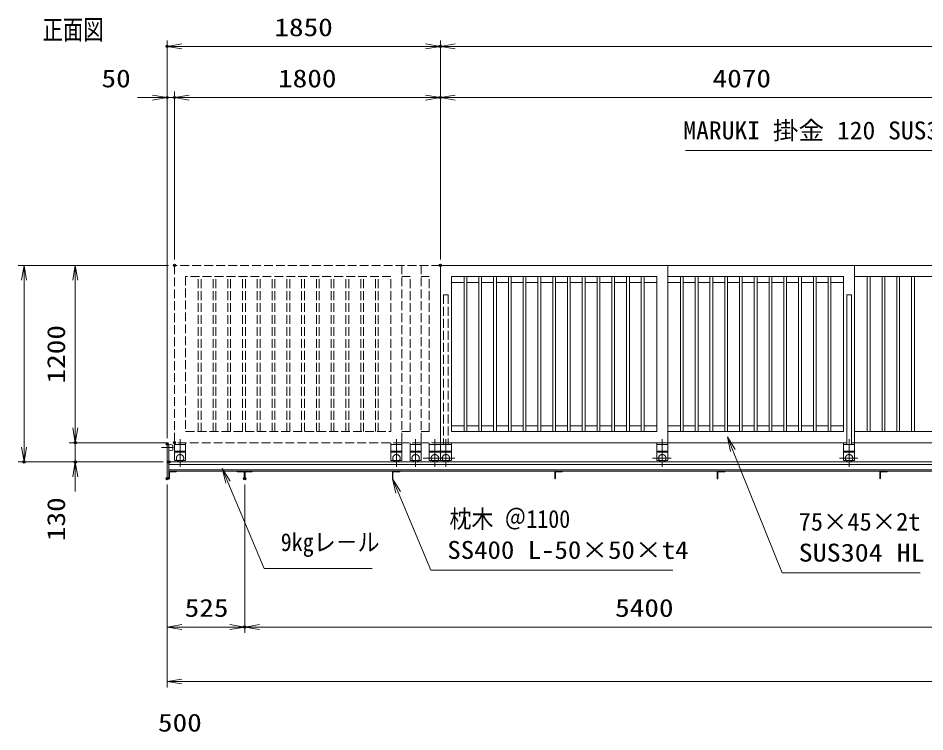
# Model space of a CAD drawing. Units: millimetres at full size. Extents: x -11880 to 11880, y -8400 to 8400.
# Drawn here: x -6056 to 84, y 454 to 5285 of the extents above; entities that cross this region are included whole.
import ezdxf
from ezdxf.enums import TextEntityAlignment as Align

# ---------------------------------------------------------------- set-up
doc = ezdxf.new("R2010")
doc.units = ezdxf.units.MM
doc.header["$LTSCALE"] = 30
doc.header["$PDMODE"] = 32
doc.header["$PDSIZE"] = 15
for name, pattern in [('USER1', [10.7, 5, -2.5, 0.7, -2.5]), ('USER2', [2.7, 2, -0.7]), ('USER4', [80, 60, -20]), ('USER5', [160, 100, -20, 20, -20]), ('USER6', [200, 100, -20, 20, -20, 20, -20])]:
    doc.linetypes.add(name, pattern=pattern)
for name, color, linetype, lineweight in [('0-1_外形線', 7, 'Continuous', 18), ('0-2_01', 4, 'Continuous', 18), ('0-3_軸線', 6, 'USER1', 18), ('0-4_隠れ線', 4, 'USER2', 18), ('0-8_寸法線', 3, 'Continuous', 18), ('0-9_0', 7, 'Continuous', 18)]:
    doc.layers.add(name, color=color, linetype=linetype, lineweight=lineweight)
doc.layers.add('0-7_文字', color=254, linetype='Continuous')
doc.layers.add('0-A_DEFPOINTS', color=7, linetype='Continuous')
doc.styles.add('ＭＳ ゴシック', font='')
doc.styles.get('ＭＳ ゴシック').set_extended_font_data('MS Gothic')

# ---------------------------------------------------------------- blocks, each defined once
blk = doc.blocks.new('_OPEN')
at = {"layer": '0-9_0'}
blk.add_line((0, 0), (-30, 0), dxfattribs=at)
blk.add_lwpolyline([(-30, 5), (0, 0), (-30, -5)], dxfattribs=at)
blk = doc.blocks.new('S158')
at = {"layer": '0-8_寸法線'}
for points in [[(9757665.3, -15321462.8), (9816050.1, -15321462.8), (9828919.8, -15346994.5), (9830270.2, -15349673.4)], [(9828473.3, -15347219.5), (9830270.2, -15349673.4), (9829366.3, -15346769.4)]]:
    blk.add_lwpolyline(points, dxfattribs=at)
at = {"layer": '0-8_寸法線', "color": 254, "style": 'ＭＳ ゴシック', "width": 1.05}
blk.add_text('MARUKI 掛金 120 SUS304', height=3637, dxfattribs=at).set_placement((9757233.3, -15320272.3), align=Align.BOTTOM_LEFT)
blk = doc.blocks.new('S159')
at = {"layer": '0-8_寸法線'}
for points in [[(9694042.1, -15406323.3), (9672118.1, -15406323.3), (9664737.4, -15388787.8), (9663573.6, -15386022.7)], [(9665198.2, -15388593.8), (9663573.6, -15386022.7), (9664276.5, -15388981.8)]]:
    blk.add_lwpolyline(points, dxfattribs=at)
at = {"layer": '0-8_寸法線', "color": 254, "style": 'ＭＳ ゴシック', "width": 0.9}
blk.add_text('9kgレ－ル', height=3637, dxfattribs=at).set_placement((9675466.1, -15403872.8), align=Align.BOTTOM_LEFT)
blk = doc.blocks.new('S160')
at = {"layer": '0-8_寸法線'}
for points in [[(9755089.2, -15406651), (9705949.2, -15406651), (9699323.8, -15390848.2), (9698163.8, -15388081.5)], [(9699784.9, -15390654.8), (9698163.8, -15388081.5), (9698862.7, -15391041.5)]]:
    blk.add_lwpolyline(points, dxfattribs=at)
at = {"layer": '0-8_寸法線', "color": 254, "style": 'ＭＳ ゴシック'}
for s, width, p in [('枕木 ＠1100', 0.9, (9709729.2, -15399160.5)), ('SS400 L-50×50×t4', 1.1, (9709297.2, -15405460.5))]:
    blk.add_text(s, height=3637, dxfattribs=dict(at, width=width)).set_placement(p, align=Align.BOTTOM_LEFT)
blk = doc.blocks.new('S161')
at = {"layer": '0-8_寸法線'}
for points in [[(9805375.8, -15407199.1), (9777317.4, -15407199.1), (9767311.1, -15382354.8), (9766190.3, -15379572)], [(9767774.9, -15382168), (9766190.3, -15379572), (9766847.3, -15382541.6)]]:
    blk.add_lwpolyline(points, dxfattribs=at)
at = {"layer": '0-8_寸法線', "color": 254, "style": 'ＭＳ ゴシック'}
blk.add_text('75×45×2t', height=3637, dxfattribs=at).set_placement((9780665.4, -15399708.6), align=Align.BOTTOM_LEFT)
at = {"layer": '0-8_寸法線', "color": 254, "style": 'ＭＳ ゴシック', "width": 1.15}
blk.add_text('SUS304 HL', height=3637, dxfattribs=at).set_placement((9780665.4, -15406008.6), align=Align.BOTTOM_LEFT)

msp = doc.modelspace()

# ---------------------------------------------------------------- linework, layer by layer
at = {"layer": '0-1_外形線'}
for p, q in [((-1656.71, 3611.32), (-3196.71, 3611.32)), ((-3196.71, 3611.32), (-3196.71, 2411.31)), ((-1656.71, 2411.31), (-1656.71, 3611.32)), ((-1405.55, 3611.32), (-1656.71, 3611.32)), ((-1061.37, 3611.32), (-1405.55, 3611.32)), ((873.29, 3611.32), (-1061.37, 3611.32)), ((-391.71, 2411.31), (-391.71, 3611.32)), ((-3121.71, 3536.32), (-3121.71, 2486.31)), ((-1731.71, 3536.32), (-3121.71, 3536.32)), ((-3036.21, 2486.31), (-3036.21, 3536.32)), ((-3017.21, 2486.31), (-3017.21, 3536.32)), ((-2936.21, 2486.31), (-2936.21, 3536.32)), ((-2917.21, 2486.31), (-2917.21, 3536.32)), ((-2836.21, 2486.31), (-2836.21, 3536.32)), ((-2817.21, 2486.31), (-2817.21, 3536.32)), ((-2736.21, 2486.31), (-2736.21, 3536.32)), ((-2717.21, 2486.31), (-2717.21, 3536.32)), ((-2636.21, 2486.31), (-2636.21, 3536.32)), ((-2617.21, 2486.31), (-2617.21, 3536.32)), ((-2536.21, 2486.31), (-2536.21, 3536.32)), ((-2517.21, 2486.31), (-2517.21, 3536.32)), ((-2436.21, 2486.31), (-2436.21, 3536.32)), ((-2417.21, 2486.31), (-2417.21, 3536.32)), ((-2336.21, 2486.31), (-2336.21, 3536.32)), ((-2317.21, 2486.31), (-2317.21, 3536.32)), ((-2236.21, 2486.31), (-2236.21, 3536.32)), ((-2217.21, 2486.31), (-2217.21, 3536.32)), ((-2136.21, 2486.31), (-2136.21, 3536.32)), ((-2117.21, 2486.31), (-2117.21, 3536.32)), ((-2036.21, 2486.31), (-2036.21, 3536.32)), ((-2017.21, 2486.31), (-2017.21, 3536.32)), ((-1936.21, 2486.31), (-1936.21, 3536.32)), ((-1917.21, 2486.31), (-1917.21, 3536.32)), ((-1836.21, 2486.31), (-1836.21, 3536.32)), ((-1817.21, 2486.31), (-1817.21, 3536.32)), ((-1731.71, 2486.31), (-1731.71, 3536.32)), ((-1398.73, 3536.32), (-1656.71, 3536.32)), ((-1571.21, 2486.31), (-1571.21, 3536.32)), ((-1552.21, 2486.31), (-1552.21, 3536.32)), ((-1471.21, 2486.31), (-1471.21, 3536.32)), ((-1452.21, 2486.31), (-1452.21, 3536.32)), ((-1052.94, 3536.32), (-1398.73, 3536.32)), ((-1371.21, 2486.31), (-1371.21, 3536.32)), ((-1352.21, 2486.31), (-1352.21, 3536.32)), ((-1271.21, 2486.31), (-1271.21, 3536.32)), ((-1252.21, 2486.31), (-1252.21, 3536.32)), ((-1171.21, 2486.31), (-1171.21, 3536.32)), ((-1152.21, 2486.31), (-1152.21, 3536.32)), ((-1071.21, 2486.31), (-1071.21, 3536.32)), ((-466.71, 3536.32), (-1052.94, 3536.32)), ((-1052.21, 2486.31), (-1052.21, 3536.32)), ((-971.21, 2486.31), (-971.21, 3536.32)), ((-952.21, 2486.31), (-952.21, 3536.32)), ((-871.21, 2486.31), (-871.21, 3536.32)), ((-852.21, 2486.31), (-852.21, 3536.32)), ((-771.21, 2486.31), (-771.21, 3536.32)), ((-752.21, 2486.31), (-752.21, 3536.32)), ((-671.21, 2486.31), (-671.21, 3536.32)), ((-652.21, 2486.31), (-652.21, 3536.32)), ((-571.21, 2486.31), (-571.21, 3536.32)), ((-552.21, 2486.31), (-552.21, 3536.32)), ((-466.71, 2486.31), (-466.71, 3536.32)), ((798.29, 3536.32), (-391.71, 3536.32)), ((-306.21, 2486.31), (-306.21, 3536.32)), ((-287.21, 2486.31), (-287.21, 3536.32)), ((-206.21, 2486.31), (-206.21, 3536.32)), ((-187.21, 2486.31), (-187.21, 3536.32)), ((-106.21, 2486.31), (-106.21, 3536.32)), ((-87.21, 2486.31), (-87.21, 3536.32)), ((-6.21, 2486.31), (-6.21, 3536.32)), ((12.79, 2486.31), (12.79, 3536.32)), ((-3121.71, 3496.32), (-3036.21, 3496.32)), ((-3017.21, 3496.32), (-2936.21, 3496.32)), ((-2917.21, 3496.32), (-2836.21, 3496.32)), ((-2817.21, 3496.32), (-2736.21, 3496.32)), ((-2717.21, 3496.32), (-2636.21, 3496.32)), ((-2617.21, 3496.32), (-2536.21, 3496.32)), ((-2517.21, 3496.32), (-2436.21, 3496.32)), ((-2417.21, 3496.32), (-2336.21, 3496.32)), ((-2317.21, 3496.32), (-2236.21, 3496.32)), ((-2217.21, 3496.32), (-2136.21, 3496.32)), ((-2117.21, 3496.32), (-2036.21, 3496.32)), ((-2017.21, 3496.32), (-1936.21, 3496.32)), ((-1917.21, 3496.32), (-1836.21, 3496.32)), ((-1817.21, 3496.32), (-1731.71, 3496.32)), ((-1656.71, 3496.32), (-1571.21, 3496.32)), ((-1552.21, 3496.32), (-1471.21, 3496.32)), ((-1452.21, 3496.32), (-1371.21, 3496.32)), ((-1352.21, 3496.32), (-1271.21, 3496.32)), ((-1252.21, 3496.32), (-1171.21, 3496.32)), ((-1152.21, 3496.32), (-1071.21, 3496.32)), ((-1052.21, 3496.32), (-971.21, 3496.32)), ((-952.21, 3496.32), (-871.21, 3496.32)), ((-852.21, 3496.32), (-771.21, 3496.32)), ((-752.21, 3496.32), (-671.21, 3496.32)), ((-652.21, 3496.32), (-571.21, 3496.32)), ((-552.21, 3496.32), (-466.71, 3496.32)), ((-445.21, 3411.32), (-445.21, 2399.31)), ((-445.21, 3411.32), (-413.21, 3411.32)), ((-413.21, 3411.32), (-413.21, 2399.31)), ((-3036.21, 2526.31), (-3117.21, 2526.31)), ((-2936.21, 2526.31), (-3017.21, 2526.31)), ((-2836.21, 2526.31), (-2917.21, 2526.31)), ((-2736.21, 2526.31), (-2817.21, 2526.31)), ((-2636.21, 2526.31), (-2717.21, 2526.31)), ((-2536.21, 2526.31), (-2617.21, 2526.31)), ((-2436.21, 2526.31), (-2517.21, 2526.31)), ((-2336.21, 2526.31), (-2417.21, 2526.31)), ((-2236.21, 2526.31), (-2317.21, 2526.31)), ((-2136.21, 2526.31), (-2217.21, 2526.31)), ((-2036.21, 2526.31), (-2117.21, 2526.31)), ((-1936.21, 2526.31), (-2017.21, 2526.31)), ((-1836.21, 2526.31), (-1917.21, 2526.31)), ((-1731.71, 2526.31), (-1817.21, 2526.31)), ((-1571.21, 2526.31), (-1656.71, 2526.31)), ((-1471.21, 2526.31), (-1552.21, 2526.31)), ((-1371.21, 2526.31), (-1452.21, 2526.31)), ((-1271.21, 2526.31), (-1352.21, 2526.31)), ((-1171.21, 2526.31), (-1252.21, 2526.31)), ((-1071.21, 2526.31), (-1152.21, 2526.31)), ((-971.21, 2526.31), (-1052.21, 2526.31)), ((-871.21, 2526.31), (-952.21, 2526.31)), ((-771.21, 2526.31), (-852.21, 2526.31)), ((-671.21, 2526.31), (-752.21, 2526.31)), ((-571.21, 2526.31), (-652.21, 2526.31)), ((-466.71, 2526.31), (-552.21, 2526.31)), ((-3121.71, 2486.31), (-1731.71, 2486.31)), ((-466.71, 2486.31), (-1656.71, 2486.31)), ((-391.71, 2486.31), (798.29, 2486.31)), ((-5046.71, 2167.81), (-5046.71, 2401.31)), ((-5034.71, 2401.31), (-5046.71, 2401.31)), ((-5034.71, 2167.81), (-5034.71, 2401.31)), ((-5034.71, 2400.81), (-5007.71, 2395.81)), ((-5007.71, 2395.81), (-5007.71, 2360.81)), ((-1731.71, 2411.31), (-3196.71, 2411.31)), ((-445.21, 2411.31), (-1656.71, 2411.31)), ((818.29, 2411.31), (-413.21, 2411.31)), ((-5007.71, 2360.81), (-5034.71, 2355.81)), ((878.29, 2281.31), (-5034.71, 2281.31)), ((878.29, 2263.81), (-5034.71, 2263.81)), ((878.29, 2228.11), (-5034.71, 2228.11)), ((878.29, 2217.81), (-5034.71, 2217.81)), ((-5034.71, 2217.81), (-4984.71, 2217.81)), ((-4987.71, 2213.81), (-5024.21, 2213.81)), ((-4984.71, 2217.81), (-4984.71, 2216.81)), ((-4571.71, 2216.81), (-4571.71, 2217.81)), ((-4532.21, 2213.81), (-4568.71, 2213.81)), ((-4511.21, 2213.81), (-4474.71, 2213.81)), ((-4471.71, 2216.81), (-4471.71, 2217.81)), ((-3521.71, 2217.81), (-3521.71, 2167.81)), ((-3511.21, 2213.81), (-3474.71, 2213.81)), ((-2411.21, 2213.81), (-2374.71, 2213.81)), ((-1311.21, 2213.81), (-1274.71, 2213.81)), ((-1271.71, 2216.81), (-1271.71, 2217.81)), ((-226.71, 2217.81), (-176.71, 2217.81)), ((-221.71, 2217.81), (-221.71, 2167.81)), ((-211.21, 2213.81), (-174.71, 2213.81)), ((-171.71, 2216.81), (-171.71, 2217.81)), ((-5034.71, 2167.81), (-5046.71, 2167.81)), ((-5030.71, 2207.31), (-5030.71, 2170.81)), ((-4525.71, 2170.81), (-4525.71, 2207.31)), ((-4517.71, 2170.81), (-4517.71, 2207.31)), ((-3521.71, 2167.81), (-3520.71, 2167.81)), ((-3517.71, 2170.81), (-3517.71, 2207.31)), ((-2417.71, 2170.81), (-2417.71, 2207.31)), ((-1317.71, 2170.81), (-1317.71, 2207.31)), ((-221.71, 2167.81), (-220.71, 2167.81)), ((-217.71, 2170.81), (-217.71, 2207.31))]:
    msp.add_line(p, q, dxfattribs=at)
for points in [[(-5033.71, 2167.81), (-5034.71, 2167.81), (-5034.71, 2217.81)], [(-4521.71, 2217.81), (-4521.71, 2167.81), (-4522.71, 2167.81)], [(-4521.71, 2217.81), (-4521.71, 2167.81), (-4520.71, 2167.81)], [(-2421.71, 2216.81), (-2421.71, 2217.81), (-2421.71, 2167.81), (-2420.71, 2167.81)], [(-1321.71, 2217.81), (-1321.71, 2167.81), (-1320.71, 2167.81)]]:
    msp.add_lwpolyline(points, dxfattribs=at)
for centre, radius, start, end in [((-5024.21, 2207.31), 6.5, 90, 180), ((-4987.71, 2216.81), 3, 270, 360), ((-4568.71, 2216.81), 3, 180, 270), ((-4532.21, 2207.31), 6.5, 0, 90), ((-4511.21, 2207.31), 6.5, 90, 180), ((-4474.71, 2216.81), 3, 270, 0), ((-3511.21, 2207.31), 6.5, 90, 180), ((-3474.71, 2216.81), 3, 270, 0), ((-2411.21, 2207.31), 6.5, 90, 180), ((-2374.71, 2216.81), 3, 270, 0), ((-1311.21, 2207.31), 6.5, 90, 180), ((-1274.71, 2216.81), 3, 270, 0), ((-211.21, 2207.31), 6.5, 90, 180), ((-174.71, 2216.81), 3, 270, 0), ((-5033.71, 2170.81), 3, 270, 360), ((-4522.71, 2170.81), 3, 180, 270), ((-4520.71, 2170.81), 3, 270, 0), ((-3520.71, 2170.81), 3, 270, 0), ((-2420.71, 2170.81), 3, 270, 0), ((-1320.71, 2170.81), 3, 270, 0), ((-220.71, 2170.81), 3, 270, 0)]:
    msp.add_arc(centre, radius, start, end, dxfattribs=at)
at = {"layer": '0-2_01', "linetype": 'USER6'}
for p, q in [((-4996.71, 2411.31), (-4996.71, 2291.31)), ((-4996.71, 2399.31), (-4921.71, 2399.31)), ((-4921.71, 2411.31), (-4921.71, 2291.31)), ((-3531.71, 2411.31), (-3531.71, 2291.31)), ((-3531.71, 2399.31), (-3456.71, 2399.31)), ((-3456.71, 2411.31), (-3456.71, 2291.31)), ((-3401.71, 2411.31), (-3401.71, 2291.31)), ((-3401.71, 2399.31), (-3326.71, 2399.31)), ((-3326.71, 2411.31), (-3326.71, 2291.31)), ((-3271.71, 2411.31), (-3271.71, 2291.31)), ((-3271.71, 2399.31), (-3196.71, 2399.31)), ((-4996.71, 2354.31), (-4921.71, 2354.31)), ((-4996.71, 2348.31), (-4921.71, 2348.31)), ((-3531.71, 2354.31), (-3456.71, 2354.31)), ((-3531.71, 2348.31), (-3456.71, 2348.31)), ((-3401.71, 2354.31), (-3326.71, 2354.31)), ((-3401.71, 2348.31), (-3326.71, 2348.31)), ((-3271.71, 2354.31), (-3196.71, 2354.31)), ((-3271.71, 2348.31), (-3196.71, 2348.31)), ((-4996.71, 2291.31), (-4921.71, 2291.31)), ((-3531.71, 2291.31), (-3456.71, 2291.31)), ((-3401.71, 2291.31), (-3326.71, 2291.31)), ((-3271.71, 2291.31), (-3196.71, 2291.31))]:
    msp.add_line(p, q, dxfattribs=at)
at = {"layer": '0-2_01', "linetype": 'USER5'}
for p, q in [((-4959.21, 2435.63), (-4959.21, 2248.52)), ((-3494.21, 2435.63), (-3494.21, 2248.52)), ((-3364.22, 2435.63), (-3364.22, 2248.52)), ((-3234.21, 2435.63), (-3234.21, 2248.52)), ((-3159.21, 2435.63), (-3159.21, 2248.52)), ((-1694.21, 2435.63), (-1694.21, 2248.52)), ((-429.21, 2435.63), (-429.21, 2248.52)), ((-3314.32, 2306.31), (-3176.99, 2306.31)), ((-3224.32, 2306.31), (-3098.99, 2306.31)), ((-1759.32, 2306.31), (-1633.99, 2306.31)), ((-494.32, 2306.31), (-368.99, 2306.31))]:
    msp.add_line(p, q, dxfattribs=at)
at = {"layer": '0-2_01', "color": 7}
for p, q in [((-3196.71, 2411.31), (-3196.71, 2291.31)), ((-3196.71, 2399.31), (-3121.71, 2399.31)), ((-3121.71, 2411.31), (-3121.71, 2291.31)), ((-1731.71, 2411.31), (-1731.71, 2291.31)), ((-1731.71, 2411.31), (-1656.71, 2411.31)), ((-1731.71, 2399.31), (-1656.71, 2399.31)), ((-1656.71, 2411.31), (-1656.71, 2291.31)), ((-466.71, 2411.31), (-466.71, 2291.31)), ((-466.71, 2399.31), (-391.71, 2399.31)), ((-391.71, 2411.31), (-391.71, 2291.31)), ((-3196.71, 2354.31), (-3121.71, 2354.31)), ((-1731.71, 2354.31), (-1656.71, 2354.31)), ((-466.71, 2354.31), (-391.71, 2354.31)), ((-3196.71, 2291.31), (-3121.71, 2291.31)), ((-1731.71, 2291.31), (-1656.71, 2291.31)), ((-466.71, 2291.31), (-391.71, 2291.31))]:
    msp.add_line(p, q, dxfattribs=at)
at = {"layer": '0-2_01', "linetype": 'USER4'}
for p, q in [((-3196.71, 2348.31), (-3121.71, 2348.31)), ((-1731.71, 2348.31), (-1656.71, 2348.31)), ((-466.71, 2348.31), (-391.71, 2348.31))]:
    msp.add_line(p, q, dxfattribs=at)
at = {"layer": '0-2_01', "linetype": 'USER6'}
for centre, start, end in [((-4959.21, 2306.31), 323.1301, 216.8699), ((-4959.21, 2306.31), 216.8699, 323.1301), ((-3494.21, 2306.31), 323.1301, 216.8699), ((-3494.21, 2306.31), 216.8699, 323.1301), ((-3364.22, 2306.31), 323.1301, 216.8699), ((-3364.22, 2306.31), 216.8699, 323.1301), ((-3234.21, 2306.31), 323.1301, 216.8699), ((-3234.21, 2306.31), 216.8699, 323.1301)]:
    msp.add_arc(centre, 25, start, end, dxfattribs=at)
at = {"layer": '0-2_01', "linetype": 'USER4'}
for centre in [(-3159.21, 2306.31), (-1694.21, 2306.31), (-429.21, 2306.31)]:
    msp.add_arc(centre, 25, 323.1301, 216.8699, dxfattribs=at)
at = {"layer": '0-2_01', "color": 7}
for centre in [(-3159.21, 2306.31), (-1694.21, 2306.31), (-429.21, 2306.31)]:
    msp.add_arc(centre, 25, 216.8699, 323.1301, dxfattribs=at)
at = {"layer": '0-3_軸線'}
msp.add_line((-5004.28, 2378.31), (-5084.71, 2378.31), dxfattribs=at)
at = {"layer": '0-4_隠れ線'}
for p, q in [((-4996.71, 3611.32), (-4996.71, 2411.31)), ((-3196.71, 3611.32), (-4996.71, 3611.32)), ((-3456.71, 3611.32), (-3456.71, 2411.31)), ((-3326.71, 3611.32), (-3326.71, 2411.31)), ((-4921.71, 3536.32), (-4921.71, 2486.31)), ((-3531.71, 3536.32), (-4921.71, 3536.32)), ((-4836.21, 2486.31), (-4836.21, 3536.32)), ((-4817.21, 2486.31), (-4817.21, 3536.32)), ((-4736.21, 2486.31), (-4736.21, 3536.32)), ((-4717.21, 2486.31), (-4717.21, 3536.32)), ((-4636.21, 2486.31), (-4636.21, 3536.32)), ((-4617.21, 2486.31), (-4617.21, 3536.32)), ((-4536.21, 2486.31), (-4536.21, 3536.32)), ((-4517.21, 2486.31), (-4517.21, 3536.32)), ((-4436.21, 2486.31), (-4436.21, 3536.32)), ((-4417.21, 2486.31), (-4417.21, 3536.32)), ((-4336.21, 2486.31), (-4336.21, 3536.32)), ((-4317.21, 2486.31), (-4317.21, 3536.32)), ((-4236.21, 2486.31), (-4236.21, 3536.32)), ((-4217.21, 2486.31), (-4217.21, 3536.32)), ((-4136.21, 2486.31), (-4136.21, 3536.32)), ((-4117.21, 2486.31), (-4117.21, 3536.32)), ((-4036.21, 2486.31), (-4036.21, 3536.32)), ((-4017.21, 2486.31), (-4017.21, 3536.32)), ((-3936.21, 2486.31), (-3936.21, 3536.32)), ((-3917.21, 2486.31), (-3917.21, 3536.32)), ((-3836.21, 2486.31), (-3836.21, 3536.32)), ((-3817.21, 2486.31), (-3817.21, 3536.32)), ((-3736.21, 2486.31), (-3736.21, 3536.32)), ((-3717.21, 2486.31), (-3717.21, 3536.32)), ((-3636.21, 2486.31), (-3636.21, 3536.32)), ((-3617.21, 2486.31), (-3617.21, 3536.32)), ((-3531.71, 2486.31), (-3531.71, 3536.32)), ((-3401.71, 3536.32), (-3456.71, 3536.32)), ((-3401.71, 2486.31), (-3401.71, 3536.32)), ((-3271.71, 3536.32), (-3326.71, 3536.32)), ((-3271.71, 2486.31), (-3271.71, 3536.32)), ((-3175.21, 3411.32), (-3143.21, 3411.32)), ((-3175.21, 3411.32), (-3175.21, 2399.31)), ((-3143.21, 3411.32), (-3143.21, 2399.31)), ((-4921.71, 2486.31), (-3531.71, 2486.31)), ((-3401.71, 2486.31), (-3456.71, 2486.31)), ((-3271.71, 2486.31), (-3326.71, 2486.31)), ((-3456.71, 2411.31), (-4996.71, 2411.31))]:
    msp.add_line(p, q, dxfattribs=at)
msp.add_lwpolyline([(-3196.71, 2411.31), (-3326.71, 2411.31), (-3456.71, 2411.31)], dxfattribs=at)
at = {"layer": '0-8_寸法線'}
for p, q in [((-5046.71, 2441.31), (-5046.71, 5133.94)), ((-3196.71, 3651.32), (-3196.71, 5133.94)), ((-3196.71, 3651.32), (-3196.71, 5133.94)), ((-3196.71, 5093.94), (-5046.71, 5093.94)), ((4953.29, 5093.94), (-3196.71, 5093.94)), ((-5146.71, 4747.64), (-5246.71, 4747.64)), ((-5046.71, 2441.31), (-5046.71, 4787.64)), ((-4996.71, 4747.64), (-5046.71, 4747.64)), ((-4996.71, 3651.32), (-4996.71, 4787.64)), ((-4996.71, 3651.32), (-4996.71, 4787.64)), ((-3196.71, 4747.64), (-4996.71, 4747.64)), ((-4896.71, 4747.64), (-4796.71, 4747.64)), ((-3196.71, 3651.32), (-3196.71, 4787.64)), ((-3196.71, 3651.32), (-3196.71, 4787.64)), ((873.29, 4747.64), (-3196.71, 4747.64)), ((-5036.71, 3611.32), (-6055.81, 3611.32)), ((-6015.81, 3611.32), (-6015.81, 2281.32)), ((-5036.71, 3611.32), (-5709.2, 3611.32)), ((-5669.2, 3611.32), (-5669.2, 2411.32)), ((-5669.2, 2511.32), (-5669.2, 2611.32)), ((-5036.71, 2411.32), (-5709.2, 2411.32)), ((-5036.71, 2411.32), (-5709.2, 2411.32)), ((-5669.2, 2411.32), (-5669.2, 2281.32)), ((-5074.71, 2281.32), (-6055.81, 2281.32)), ((-5074.71, 2281.32), (-5709.2, 2281.32)), ((-5669.2, 2181.32), (-5669.2, 2081.32)), ((-5046.71, 2127.81), (-5046.71, 1123.81)), ((-5046.71, 2127.81), (-5046.71, 755.22)), ((-4521.71, 2127.81), (-4521.71, 1123.81)), ((-4521.71, 2127.81), (-4521.71, 1123.81)), ((-5046.71, 1163.81), (-4521.71, 1163.81)), ((-4521.71, 1163.81), (878.29, 1163.81)), ((-5046.71, 795.22), (6803.29, 795.22))]:
    msp.add_line(p, q, dxfattribs=at)
at = {"layer": '0-A_DEFPOINTS'}
for p in [(-5046.71, 5093.94), (-3196.71, 5093.94), (-5046.71, 4747.64), (-4996.71, 4747.64), (-3196.71, 4747.64), (-4996.71, 3611.32), (-4996.71, 3611.32), (-3196.71, 3611.32), (-5669.2, 2411.32), (-5046.71, 2401.31), (-4996.71, 2411.32), (-6015.81, 2281.32), (-5669.2, 2281.32), (-5034.71, 2281.32), (-5046.71, 2167.81), (-4521.71, 2167.81), (-4521.71, 1163.81)]:
    msp.add_point(p, dxfattribs=at)

# ---------------------------------------------------------------- block references
at = {"layer": '0-8_寸法線', "xscale": 3.333333, "yscale": 3.333333}
for p, rotation in [((-5046.71, 5093.94), 180), ((-3196.71, 5093.94), 180), ((-4996.71, 4747.64), 180), ((-4996.71, 4747.64), 180), ((-3196.71, 4747.64), 180), ((-6015.81, 3611.32), 90), ((-5669.2, 3611.32), 90), ((-5669.2, 2411.32), 270), ((-5669.2, 2411.32), 270), ((-6015.81, 2281.32), 270), ((-5669.2, 2281.32), 90), ((-5046.71, 1163.81), 180), ((-4521.71, 1163.81), 180), ((-5046.71, 795.22), 180)]:
    msp.add_blockref('_OPEN', p, dxfattribs=dict(at, rotation=rotation))
at = {"layer": '0-8_寸法線'}
for name, p, xscale, yscale in [('_OPEN', (-3196.71, 5093.94), 3.333333, 3.333333), ('_OPEN', (-5046.71, 4747.64), 3.333333, 3.333333), ('_OPEN', (-3196.71, 4747.64), 3.333333, 3.333333), ('S158', (-326792.84, 515103.86), 0.03333333, 0.03333333), ('S161', (-326792.84, 515103.86), 0.03333333, 0.03333333), ('S159', (-326792.84, 515103.86), 0.03333333, 0.03333333), ('S160', (-326792.84, 515103.86), 0.03333333, 0.03333333), ('_OPEN', (-4521.71, 1163.81), 3.333333, 3.333333)]:
    msp.add_blockref(name, p, dxfattribs=dict(at, xscale=xscale, yscale=yscale))

# ---------------------------------------------------------------- texts
at = {"layer": '0-7_文字', "style": 'ＭＳ ゴシック', "width": 0.75}
msp.add_text('正面図', height=134.6, dxfattribs=at).set_placement((-5890.25, 5099.09), align=Align.BOTTOM_LEFT)
at = {"layer": '0-8_寸法線', "color": 254, "style": 'ＭＳ ゴシック', "width": 1.2}
for s, p in [('1850', (-4320.91, 5126.62)), ('50', (-5491.38, 4780.32)), ('1800', (-4295.91, 4780.32)), ('4070', (-1353.71, 4780.32)), ('525', (-4928.21, 1196.5)), ('5400', (-2013.71, 1196.5)), ('500', (-5109, 419.93))]:
    msp.add_text(s, height=121.2, dxfattribs=at).set_placement(p, align=Align.BOTTOM_LEFT)
for s, p in [('1200', (-5701.88, 2812.12)), ('130', (-5701.88, 1745.1))]:
    msp.add_text(s, height=121.2, rotation=90, dxfattribs=at).set_placement(p, align=Align.BOTTOM_LEFT)

doc.saveas('drawing.dxf')
